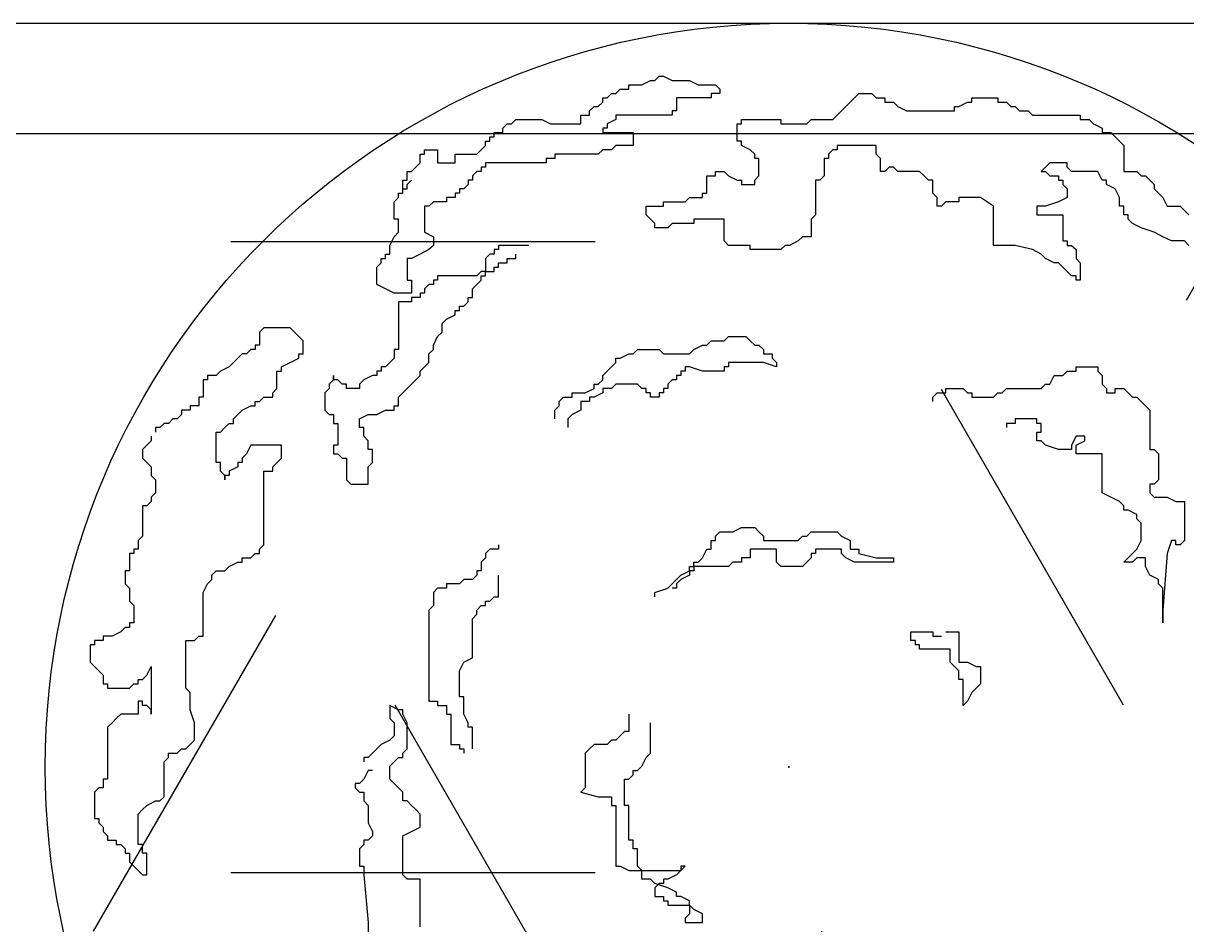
# Model space of a CAD drawing. Extents: x 941299 to 942979, y 2579300 to 2579597.
# Drawn here: x 942307.799 to 942310.334, y 2579409.918 to 2579411.881 of the extents above; entities that cross this region are included whole.
import ezdxf

# ---------------------------------------------------------------- set-up
doc = ezdxf.new("R2010")
doc.units = 0
for name, color, linetype in [('fz', 7, 'CONTINUOUS'), ('绿化工程', 3, 'CONTINUOUS'), ('路缘石', 37, 'CONTINUOUS')]:
    doc.layers.add(name, color=color, linetype=linetype)

# ---------------------------------------------------------------- blocks, each defined once
blk = doc.blocks.new('dys')
at = {"layer": '绿化工程'}
blk.add_arc((4.4737, 2.4603), 0.6284, 103.6449, 313.9731, dxfattribs=at)
blk = doc.blocks.new('hg')
at = {"layer": '绿化工程', "color": 3}
for p, q in [((-0.2919, 1.4957), (-0.2824, 1.5051)), ((-0.2824, 1.5051), (-0.2729, 1.5051)), ((-0.2729, 1.5051), (-0.254, 1.4957)), ((-0.377, 1.4673), (-0.3676, 1.4767)), ((-0.3676, 1.4767), (-0.3486, 1.4767)), ((-0.3486, 1.4767), (-0.3486, 1.4862)), ((-0.3486, 1.4862), (-0.3203, 1.4862)), ((-0.3203, 1.4862), (-0.3013, 1.4957)), ((-0.3013, 1.4957), (-0.2919, 1.4957)), ((-0.254, 1.4957), (-0.2162, 1.4957)), ((-0.2162, 1.4957), (-0.1972, 1.4862)), ((-0.1972, 1.4862), (-0.1594, 1.4862)), ((-0.1594, 1.4862), (-0.1499, 1.4767)), ((-0.1499, 1.4767), (-0.1499, 1.4673)), ((-0.4149, 1.4389), (-0.4054, 1.4484)), ((-0.4054, 1.4484), (-0.4054, 1.4578)), ((-0.4054, 1.4578), (-0.3959, 1.4578)), ((-0.3959, 1.4578), (-0.3865, 1.4673)), ((-0.3865, 1.4673), (-0.377, 1.4673)), ((-0.1689, 1.4578), (-0.2446, 1.4578)), ((-0.2446, 1.4578), (-0.2446, 1.4295)), ((-0.1499, 1.4673), (-0.1689, 1.4673)), ((-0.1689, 1.4673), (-0.1689, 1.4578)), ((0.1245, 1.4389), (0.1339, 1.4484)), ((0.1339, 1.4484), (0.1434, 1.4578)), ((0.1434, 1.4578), (0.1529, 1.4673)), ((0.1529, 1.4673), (0.1812, 1.4673)), ((0.1812, 1.4673), (0.1907, 1.4578)), ((0.1907, 1.4578), (0.2096, 1.4578)), ((0.2096, 1.4578), (0.2096, 1.4484)), ((0.2096, 1.4484), (0.2286, 1.4484)), ((0.2286, 1.4484), (0.238, 1.4389)), ((0.3705, 1.4389), (0.3894, 1.4484)), ((0.3894, 1.4484), (0.3989, 1.4484)), ((0.3989, 1.4484), (0.3989, 1.4578)), ((0.3989, 1.4578), (0.4557, 1.4578)), ((0.4557, 1.4578), (0.4557, 1.4484)), ((0.4557, 1.4484), (0.4746, 1.4484)), ((0.4746, 1.4484), (0.484, 1.4389)), ((-0.4527, 1.4011), (-0.4527, 1.42)), ((-0.4527, 1.42), (-0.4338, 1.42)), ((-0.4338, 1.4295), (-0.4243, 1.4389)), ((-0.4338, 1.42), (-0.4338, 1.4295)), ((-0.4243, 1.4389), (-0.4149, 1.4389)), ((-0.377, 1.42), (-0.377, 1.4105)), ((-0.254, 1.42), (-0.377, 1.42)), ((-0.2446, 1.4295), (-0.254, 1.4295)), ((-0.254, 1.4295), (-0.254, 1.42)), ((0.0961, 1.4105), (0.1056, 1.42)), ((0.1056, 1.42), (0.115, 1.4295)), ((0.115, 1.4295), (0.1245, 1.4389)), ((0.238, 1.4389), (0.2569, 1.4295)), ((0.2569, 1.4295), (0.361, 1.4295)), ((0.361, 1.4295), (0.361, 1.4389)), ((0.361, 1.4389), (0.3705, 1.4389)), ((0.484, 1.4389), (0.4935, 1.4389)), ((0.4935, 1.4389), (0.503, 1.4295)), ((0.503, 1.4295), (0.5219, 1.4295)), ((0.5219, 1.4295), (0.5314, 1.42)), ((0.5314, 1.42), (0.6354, 1.42)), ((0.6354, 1.42), (0.6354, 1.4105)), ((-0.623, 1.3916), (-0.6136, 1.4011)), ((-0.6136, 1.4011), (-0.6041, 1.4011)), ((-0.6041, 1.4011), (-0.5947, 1.4105)), ((-0.5947, 1.4105), (-0.5379, 1.4105)), ((-0.5379, 1.4105), (-0.519, 1.4011)), ((-0.519, 1.4011), (-0.4527, 1.4011)), ((-0.377, 1.4105), (-0.3959, 1.4011)), ((-0.3959, 1.4011), (-0.3959, 1.3916)), ((-0.1121, 1.3633), (-0.1121, 1.4011)), ((-0.1121, 1.4011), (-0.1026, 1.4011)), ((-0.1026, 1.4011), (-0.1026, 1.4105)), ((-0.1026, 1.4105), (-0.0175, 1.4105)), ((-0.0175, 1.4105), (-0.0175, 1.4011)), ((-0.0175, 1.4011), (0.0204, 1.4011)), ((0.0015, 1.4011), (0.0393, 1.4011)), ((0.0393, 1.4011), (0.0488, 1.4105)), ((0.0488, 1.4105), (0.0961, 1.4105)), ((0.6354, 1.4105), (0.6544, 1.4105)), ((0.6544, 1.4105), (0.6638, 1.4011)), ((0.6638, 1.4011), (0.6827, 1.3916)), ((-0.6514, 1.3633), (-0.6514, 1.3727)), ((-0.6514, 1.3727), (-0.642, 1.3727)), ((-0.642, 1.3727), (-0.642, 1.3822)), ((-0.642, 1.3822), (-0.623, 1.3822)), ((-0.623, 1.3822), (-0.623, 1.3916)), ((-0.3959, 1.3916), (-0.4054, 1.3916)), ((-0.4054, 1.3916), (-0.4054, 1.3822)), ((-0.4054, 1.3822), (-0.3392, 1.3822)), ((-0.3392, 1.3822), (-0.3392, 1.3538)), ((0.6827, 1.3916), (0.6827, 1.3822)), ((0.6827, 1.3822), (0.7017, 1.3822)), ((0.7017, 1.3822), (0.7111, 1.3727)), ((0.7111, 1.3727), (0.7301, 1.3538)), ((-0.7934, 1.3349), (-0.7934, 1.3444)), ((-0.7934, 1.3444), (-0.765, 1.3444)), ((-0.765, 1.3444), (-0.765, 1.316)), ((-0.6798, 1.3349), (-0.6704, 1.3444)), ((-0.6704, 1.3444), (-0.6609, 1.3538)), ((-0.6609, 1.3538), (-0.6609, 1.3633)), ((-0.6609, 1.3633), (-0.6514, 1.3633)), ((-0.4054, 1.3444), (-0.4149, 1.3349)), ((-0.3865, 1.3444), (-0.4054, 1.3444)), ((-0.377, 1.3538), (-0.3865, 1.3444)), ((-0.3392, 1.3538), (-0.377, 1.3538)), ((-0.1026, 1.3633), (-0.1121, 1.3633)), ((-0.1026, 1.3538), (-0.1026, 1.3633)), ((-0.0837, 1.3444), (-0.1026, 1.3538)), ((-0.0742, 1.3349), (-0.0837, 1.3444)), ((0.0961, 1.3444), (0.0866, 1.3349)), ((0.1056, 1.3444), (0.0961, 1.3444)), ((0.1907, 1.3538), (0.1056, 1.3538)), ((0.1056, 1.3538), (0.1056, 1.3444)), ((0.1907, 1.3349), (0.1907, 1.3538)), ((0.7301, 1.3538), (0.7301, 1.2971)), ((-0.8028, 1.316), (-0.8028, 1.3349)), ((-0.8028, 1.3349), (-0.7934, 1.3349)), ((-0.7271, 1.316), (-0.7271, 1.3349)), ((-0.7271, 1.3349), (-0.6798, 1.3349)), ((-0.5095, 1.3254), (-0.5284, 1.3254)), ((-0.5284, 1.3254), (-0.5284, 1.316)), ((-0.4149, 1.3349), (-0.5095, 1.3349)), ((-0.5095, 1.3349), (-0.5095, 1.3254)), ((-0.0742, 1.3254), (-0.0742, 1.3349)), ((-0.0648, 1.3254), (-0.0742, 1.3254)), ((-0.0648, 1.2876), (-0.0648, 1.3254)), ((0.0866, 1.3254), (0.0772, 1.3254)), ((0.0772, 1.3254), (0.0772, 1.2876)), ((0.0866, 1.3349), (0.0866, 1.3254)), ((0.2002, 1.3254), (0.1907, 1.3349)), ((0.2002, 1.2971), (0.2002, 1.3254)), ((-0.8312, 1.2782), (-0.8312, 1.2971)), ((-0.8312, 1.2971), (-0.8218, 1.2971)), ((-0.8218, 1.2971), (-0.8028, 1.316)), ((-0.765, 1.316), (-0.7271, 1.316)), ((-0.6798, 1.2971), (-0.6893, 1.2876)), ((-0.6704, 1.2971), (-0.6798, 1.2971)), ((-0.6609, 1.3065), (-0.6704, 1.3065)), ((-0.6704, 1.3065), (-0.6704, 1.2971)), ((-0.5284, 1.316), (-0.6609, 1.316)), ((-0.6609, 1.316), (-0.6609, 1.3065)), ((-0.1594, 1.2876), (-0.1594, 1.2971)), ((-0.1594, 1.2971), (-0.1405, 1.2971)), ((-0.1405, 1.2971), (-0.131, 1.2876)), ((0.2096, 1.2971), (0.2002, 1.2971)), ((0.2191, 1.3065), (0.2096, 1.2971)), ((0.2286, 1.3065), (0.2191, 1.3065)), ((0.238, 1.2971), (0.2286, 1.3065)), ((0.2853, 1.2971), (0.238, 1.2971)), ((0.2948, 1.2876), (0.2853, 1.2971)), ((0.5597, 1.3065), (0.5503, 1.2971)), ((0.5503, 1.2971), (0.5597, 1.2971)), ((0.5692, 1.316), (0.5597, 1.3065)), ((0.5597, 1.2971), (0.5692, 1.2876)), ((0.607, 1.316), (0.5692, 1.316)), ((0.607, 1.3065), (0.607, 1.316)), ((0.6165, 1.2971), (0.607, 1.3065)), ((0.6733, 1.2971), (0.6165, 1.2971)), ((0.6827, 1.2782), (0.6733, 1.2971)), ((0.7301, 1.2971), (0.7584, 1.2971)), ((0.7584, 1.2971), (0.7679, 1.2876)), ((-0.8407, 1.2593), (-0.8407, 1.2782)), ((-0.8407, 1.2782), (-0.8312, 1.2782)), ((-0.8312, 1.2687), (-0.8218, 1.2782)), ((-0.8312, 1.2593), (-0.8312, 1.2687)), ((-0.6987, 1.2687), (-0.7082, 1.2593)), ((-0.6893, 1.2782), (-0.6987, 1.2782)), ((-0.6987, 1.2782), (-0.6987, 1.2687)), ((-0.6893, 1.2876), (-0.6893, 1.2782)), ((-0.1783, 1.2498), (-0.1783, 1.2876)), ((-0.1783, 1.2876), (-0.1594, 1.2876)), ((-0.131, 1.2876), (-0.1121, 1.2782)), ((-0.1121, 1.2782), (-0.1026, 1.2782)), ((-0.1026, 1.2782), (-0.1026, 1.2687)), ((-0.1026, 1.2687), (-0.0742, 1.2687)), ((-0.0742, 1.2782), (-0.0648, 1.2876)), ((-0.0742, 1.2687), (-0.0742, 1.2782)), ((0.0677, 1.2782), (0.0582, 1.2782)), ((0.0582, 1.2782), (0.0582, 1.2025)), ((0.0772, 1.2876), (0.0677, 1.2782)), ((0.3043, 1.2782), (0.2948, 1.2876)), ((0.3137, 1.2782), (0.3043, 1.2782)), ((0.3137, 1.2498), (0.3137, 1.2782)), ((0.5692, 1.2876), (0.5881, 1.2876)), ((0.5881, 1.2876), (0.5881, 1.2782)), ((0.5881, 1.2782), (0.5976, 1.2782)), ((0.5976, 1.2782), (0.5976, 1.2687)), ((0.5976, 1.2687), (0.607, 1.2593)), ((0.6922, 1.2782), (0.6827, 1.2782)), ((0.6922, 1.2687), (0.6922, 1.2782)), ((0.7111, 1.2593), (0.6922, 1.2687)), ((0.7679, 1.2876), (0.7774, 1.2876)), ((0.7774, 1.2876), (0.7963, 1.2687)), ((0.7963, 1.2687), (0.7963, 1.2593)), ((-0.8501, 1.2403), (-0.8501, 1.2498)), ((-0.8501, 1.2498), (-0.8407, 1.2498)), ((-0.8407, 1.2498), (-0.8407, 1.2593)), ((-0.8407, 1.2593), (-0.8312, 1.2593)), ((-0.7177, 1.2498), (-0.7271, 1.2498)), ((-0.7271, 1.2498), (-0.7271, 1.2403)), ((-0.7082, 1.2593), (-0.7177, 1.2593)), ((-0.7177, 1.2593), (-0.7177, 1.2498)), ((-0.1878, 1.2403), (-0.1878, 1.2498)), ((-0.1878, 1.2498), (-0.1783, 1.2498)), ((0.3232, 1.2403), (0.3137, 1.2498)), ((0.607, 1.2593), (0.607, 1.2403)), ((0.7206, 1.2403), (0.7111, 1.2593)), ((0.7963, 1.2593), (0.8058, 1.2498)), ((0.8058, 1.2498), (0.8152, 1.2403)), ((-0.8596, 1.2309), (-0.8501, 1.2403)), ((-0.8596, 1.1931), (-0.8596, 1.2309)), ((-0.7839, 1.2214), (-0.7934, 1.2214)), ((-0.7934, 1.2214), (-0.7934, 1.1647)), ((-0.7744, 1.2309), (-0.7839, 1.2214)), ((-0.7461, 1.2309), (-0.7744, 1.2309)), ((-0.7271, 1.2403), (-0.7461, 1.2403)), ((-0.7461, 1.2403), (-0.7461, 1.2309)), ((-0.3108, 1.2025), (-0.3108, 1.2214)), ((-0.3108, 1.2214), (-0.2729, 1.2214)), ((-0.2729, 1.2214), (-0.2729, 1.2309)), ((-0.2729, 1.2309), (-0.2256, 1.2309)), ((-0.2256, 1.2309), (-0.2162, 1.2403)), ((-0.2162, 1.2403), (-0.1878, 1.2403)), ((0.3232, 1.2214), (0.3232, 1.2403)), ((0.3326, 1.2214), (0.3232, 1.2214)), ((0.3421, 1.2309), (0.3326, 1.2214)), ((0.3705, 1.2309), (0.3421, 1.2309)), ((0.4178, 1.2403), (0.3705, 1.2403)), ((0.3705, 1.2403), (0.3705, 1.2309)), ((0.4462, 1.2214), (0.4178, 1.2403)), ((0.4462, 1.1363), (0.4462, 1.2214)), ((0.5597, 1.2214), (0.5408, 1.2214)), ((0.5408, 1.2214), (0.5408, 1.2025)), ((0.5881, 1.2309), (0.5597, 1.2214)), ((0.607, 1.2403), (0.5881, 1.2309)), ((0.7206, 1.2214), (0.7206, 1.2403)), ((0.7301, 1.2214), (0.7206, 1.2214)), ((0.7301, 1.2025), (0.7301, 1.2214)), ((0.8152, 1.2403), (0.8247, 1.2214)), ((0.8247, 1.2214), (0.8531, 1.2214)), ((0.8531, 1.2214), (0.872, 1.2025)), ((-0.8501, 1.1931), (-0.8596, 1.1931)), ((-0.8501, 1.1647), (-0.8501, 1.1931)), ((-0.2919, 1.1836), (-0.3108, 1.2025)), ((-0.1405, 1.1931), (-0.2067, 1.1931)), ((-0.2067, 1.1931), (-0.2067, 1.1836)), ((-0.1405, 1.1458), (-0.1405, 1.1931)), ((0.0582, 1.2025), (0.0488, 1.1931)), ((0.0488, 1.1931), (0.0488, 1.1552)), ((0.5408, 1.2025), (0.5976, 1.2025)), ((0.5976, 1.2025), (0.5976, 1.1458)), ((0.7395, 1.2025), (0.7301, 1.2025)), ((0.7395, 1.1931), (0.7395, 1.2025)), ((0.749, 1.1836), (0.7395, 1.1931)), ((-0.2919, 1.1742), (-0.2919, 1.1836)), ((-0.2635, 1.1742), (-0.2919, 1.1742)), ((-0.254, 1.1836), (-0.2635, 1.1742)), ((-0.2067, 1.1836), (-0.254, 1.1836)), ((0.7679, 1.1742), (0.749, 1.1836)), ((0.7963, 1.1647), (0.7679, 1.1742)), ((-0.8691, 1.1363), (-0.8596, 1.1552)), ((-0.8596, 1.1552), (-0.8501, 1.1647)), ((-0.7934, 1.1647), (-0.7744, 1.1552)), ((-0.7744, 1.1552), (-0.7744, 1.1363)), ((-0.131, 1.1363), (-0.1405, 1.1458)), ((0.0204, 1.1458), (0.0015, 1.1363)), ((0.0299, 1.1552), (0.0204, 1.1458)), ((0.0488, 1.1552), (0.0299, 1.1552)), ((0.5976, 1.1458), (0.607, 1.1458)), ((0.607, 1.1458), (0.607, 1.1363)), ((0.8152, 1.1552), (0.7963, 1.1647)), ((0.8341, 1.1458), (0.8152, 1.1552)), ((0.8625, 1.1458), (0.8341, 1.1458)), ((0.872, 1.1363), (0.8625, 1.1458)), ((-0.8785, 1.108), (-0.8785, 1.1174)), ((-0.8785, 1.1174), (-0.8691, 1.1174)), ((-0.8691, 1.1174), (-0.8691, 1.1363)), ((-0.8028, 1.1174), (-0.8218, 1.108)), ((-0.7839, 1.1269), (-0.8028, 1.1174)), ((-0.7744, 1.1363), (-0.7839, 1.1269)), ((-0.6514, 1.1174), (-0.6609, 1.108)), ((-0.642, 1.1174), (-0.6514, 1.1174)), ((-0.6325, 1.1269), (-0.642, 1.1269)), ((-0.642, 1.1269), (-0.642, 1.1174)), ((-0.5663, 1.1363), (-0.6325, 1.1363)), ((-0.6325, 1.1363), (-0.6325, 1.1269)), ((-0.5947, 1.108), (-0.5947, 1.1174)), ((-0.0837, 1.1363), (-0.131, 1.1363)), ((-0.0837, 1.1269), (-0.0837, 1.1363)), ((-0.0175, 1.1269), (-0.0837, 1.1269)), ((-0.008, 1.1363), (-0.0175, 1.1269)), ((0.0015, 1.1363), (-0.008, 1.1363)), ((0.4935, 1.1363), (0.4462, 1.1363)), ((0.5314, 1.1269), (0.4935, 1.1363)), ((0.5503, 1.1174), (0.5314, 1.1269)), ((0.5597, 1.108), (0.5503, 1.1174)), ((0.607, 1.1363), (0.6165, 1.1363)), ((0.6165, 1.1363), (0.626, 1.1269)), ((0.626, 1.1269), (0.626, 1.108)), ((-0.8974, 1.089), (-0.888, 1.0985)), ((-0.888, 1.0985), (-0.888, 1.108)), ((-0.888, 1.108), (-0.8785, 1.108)), ((-0.8218, 1.108), (-0.8312, 1.108)), ((-0.8312, 1.108), (-0.8312, 1.0607)), ((-0.6609, 1.108), (-0.6609, 1.0796)), ((-0.6325, 1.089), (-0.6325, 1.0985)), ((-0.6325, 1.0985), (-0.6136, 1.0985)), ((-0.6136, 1.0985), (-0.6136, 1.108)), ((-0.6136, 1.108), (-0.5947, 1.108)), ((0.5787, 1.0985), (0.5597, 1.108)), ((0.5881, 1.0985), (0.5787, 1.0985)), ((0.607, 1.0796), (0.5881, 1.0985)), ((0.626, 1.108), (0.6354, 1.0985)), ((0.6354, 1.0985), (0.6354, 1.0607)), ((-0.8974, 1.0512), (-0.8974, 1.089)), ((-0.6798, 1.0701), (-0.765, 1.0701)), ((-0.765, 1.0701), (-0.765, 1.0607)), ((-0.6704, 1.0796), (-0.6798, 1.0701)), ((-0.6609, 1.0796), (-0.6704, 1.0796)), ((-0.6704, 1.0607), (-0.6704, 1.0701)), ((-0.6704, 1.0701), (-0.6609, 1.0701)), ((-0.6609, 1.0701), (-0.6609, 1.0796)), ((-0.6609, 1.0796), (-0.642, 1.0796)), ((-0.642, 1.0796), (-0.642, 1.089)), ((-0.642, 1.089), (-0.6325, 1.089)), ((0.6165, 1.0701), (0.607, 1.0796)), ((0.626, 1.0701), (0.6165, 1.0701)), ((0.626, 1.0607), (0.626, 1.0701)), ((-0.8785, 1.0418), (-0.8974, 1.0512)), ((-0.8596, 1.0323), (-0.8785, 1.0418)), ((-0.8312, 1.0607), (-0.8218, 1.0607)), ((-0.8218, 1.0607), (-0.8218, 1.0323)), ((-0.7839, 1.0512), (-0.7934, 1.0418)), ((-0.7934, 1.0418), (-0.7934, 1.0323)), ((-0.7744, 1.0512), (-0.7839, 1.0512)), ((-0.765, 1.0607), (-0.7744, 1.0607)), ((-0.7744, 1.0607), (-0.7744, 1.0512)), ((-0.6893, 1.0418), (-0.6798, 1.0512)), ((-0.6893, 1.0229), (-0.6893, 1.0418)), ((-0.6798, 1.0512), (-0.6704, 1.0607)), ((0.6354, 1.0607), (0.626, 1.0607)), ((-0.8218, 1.0323), (-0.8596, 1.0323)), ((-0.8028, 1.0229), (-0.8218, 1.0229)), ((-0.8218, 1.0229), (-0.8218, 1.0134)), ((-0.7934, 1.0323), (-0.8028, 1.0323)), ((-0.8028, 1.0323), (-0.8028, 1.0229)), ((-0.6987, 1.0134), (-0.6987, 1.0229)), ((-0.6987, 1.0229), (-0.6893, 1.0229)), ((-0.8218, 1.0134), (-0.8501, 1.0134)), ((-0.8501, 1.0134), (-0.8501, 0.9094)), ((-0.7271, 0.985), (-0.7271, 0.9945)), ((-0.7271, 0.9945), (-0.7177, 0.9945)), ((-0.7177, 0.9945), (-0.7177, 1.0039)), ((-0.7177, 1.0039), (-0.7082, 1.0039)), ((-0.7082, 1.0039), (-0.6987, 1.0134)), ((-0.7555, 0.9661), (-0.7461, 0.9756)), ((-0.7555, 0.9472), (-0.7555, 0.9661)), ((-0.7461, 0.9756), (-0.7271, 0.985)), ((-1.1435, 0.9567), (-1.1529, 0.9472)), ((-1.1529, 0.9472), (-1.1529, 0.9188)), ((-1.0867, 0.9567), (-1.1435, 0.9567)), ((-1.0772, 0.9472), (-1.0867, 0.9567)), ((-1.0678, 0.9378), (-1.0772, 0.9472)), ((-0.765, 0.9378), (-0.7555, 0.9472)), ((-1.1529, 0.9188), (-1.1624, 0.9188)), ((-1.1624, 0.9188), (-1.1624, 0.9094)), ((-1.0583, 0.9283), (-1.0678, 0.9378)), ((-1.0583, 0.8999), (-1.0583, 0.9283)), ((-0.7744, 0.9188), (-0.765, 0.9378)), ((-0.7744, 0.9094), (-0.7744, 0.9188)), ((-0.2067, 0.9094), (-0.1878, 0.9188)), ((-0.1878, 0.9188), (-0.1783, 0.9188)), ((-0.1783, 0.9188), (-0.1689, 0.9283)), ((-0.1689, 0.9283), (-0.1405, 0.9283)), ((-0.1405, 0.9283), (-0.131, 0.9378)), ((-0.131, 0.9378), (-0.0932, 0.9378)), ((-0.0932, 0.9378), (-0.0837, 0.9283)), ((-0.0837, 0.9283), (-0.0742, 0.9188)), ((-0.0742, 0.9188), (-0.0648, 0.9188)), ((-0.0648, 0.9188), (-0.0553, 0.9094)), ((-1.2002, 0.8905), (-1.2097, 0.881)), ((-1.1908, 0.8999), (-1.2002, 0.8905)), ((-1.1813, 0.8999), (-1.1908, 0.8999)), ((-1.1719, 0.9094), (-1.1813, 0.8999)), ((-1.1624, 0.9094), (-1.1719, 0.9094)), ((-1.0867, 0.881), (-1.0678, 0.8905)), ((-1.0678, 0.8905), (-1.0678, 0.8999)), ((-1.0678, 0.8999), (-1.0583, 0.8999)), ((-0.8596, 0.8905), (-0.8691, 0.881)), ((-0.8501, 0.9094), (-0.8596, 0.9094)), ((-0.8596, 0.9094), (-0.8596, 0.8905)), ((-0.7839, 0.8999), (-0.7744, 0.9094)), ((-0.7839, 0.881), (-0.7839, 0.8999)), ((-0.377, 0.881), (-0.377, 0.8905)), ((-0.377, 0.8905), (-0.3676, 0.8905)), ((-0.3676, 0.8905), (-0.3486, 0.8999)), ((-0.3486, 0.8999), (-0.3392, 0.8999)), ((-0.3392, 0.8999), (-0.3297, 0.9094)), ((-0.3297, 0.9094), (-0.2824, 0.9094)), ((-0.2824, 0.9094), (-0.2729, 0.8999)), ((-0.2729, 0.8999), (-0.2162, 0.8999)), ((-0.2162, 0.8999), (-0.2067, 0.9094)), ((-0.0553, 0.9094), (-0.0553, 0.8999)), ((-0.0553, 0.8999), (-0.0364, 0.8999)), ((-0.0364, 0.8999), (-0.0364, 0.8905)), ((-0.0364, 0.8905), (-0.0269, 0.881)), ((-1.2381, 0.8621), (-1.2476, 0.8527)), ((-1.2192, 0.8716), (-1.2381, 0.8621)), ((-1.2097, 0.881), (-1.2192, 0.8716)), ((-1.1151, 0.8243), (-1.1151, 0.8621)), ((-1.1151, 0.8621), (-1.1056, 0.8621)), ((-1.1056, 0.8716), (-1.0867, 0.881)), ((-1.1056, 0.8621), (-1.1056, 0.8716)), ((-0.888, 0.8621), (-0.8974, 0.8621)), ((-0.8974, 0.8621), (-0.8974, 0.8527)), ((-0.8785, 0.8716), (-0.888, 0.8716)), ((-0.888, 0.8716), (-0.888, 0.8621)), ((-0.8691, 0.881), (-0.8785, 0.8716)), ((-0.8028, 0.8621), (-0.7934, 0.8716)), ((-0.8028, 0.8527), (-0.8028, 0.8621)), ((-0.7934, 0.8716), (-0.7839, 0.881)), ((-0.4054, 0.8527), (-0.3959, 0.8621)), ((-0.3959, 0.8621), (-0.3865, 0.8716)), ((-0.3865, 0.8716), (-0.377, 0.881)), ((-0.2256, 0.8621), (-0.2351, 0.8621)), ((-0.2351, 0.8621), (-0.2351, 0.8527)), ((-0.2162, 0.8716), (-0.2256, 0.8716)), ((-0.2256, 0.8716), (-0.2256, 0.8621)), ((-0.1878, 0.8621), (-0.2162, 0.8716)), ((-0.1405, 0.8621), (-0.1878, 0.8621)), ((-0.131, 0.8716), (-0.1405, 0.8716)), ((-0.1405, 0.8716), (-0.1405, 0.8621)), ((-0.0553, 0.881), (-0.131, 0.881)), ((-0.131, 0.881), (-0.131, 0.8716)), ((-0.0269, 0.8716), (-0.0553, 0.881)), ((-0.0269, 0.881), (-0.0269, 0.8716)), ((0.5976, 0.8527), (0.607, 0.8621)), ((0.607, 0.8621), (0.626, 0.8621)), ((0.626, 0.8621), (0.626, 0.8716)), ((0.626, 0.8716), (0.6733, 0.8716)), ((0.6733, 0.8716), (0.6733, 0.8621)), ((0.6733, 0.8621), (0.6827, 0.8527)), ((-1.2665, 0.8432), (-1.2759, 0.8432)), ((-1.2759, 0.8432), (-1.2759, 0.8054)), ((-1.2476, 0.8527), (-1.2665, 0.8527)), ((-1.2665, 0.8527), (-1.2665, 0.8432)), ((-0.9921, 0.8432), (-1.0015, 0.8337)), ((-0.9921, 0.8432), (-0.9921, 0.8527)), ((-0.9921, 0.8527), (-0.9921, 0.8432)), ((-0.9826, 0.8432), (-0.9921, 0.8432)), ((-0.9731, 0.8337), (-0.9826, 0.8432)), ((-0.9258, 0.8432), (-0.9353, 0.8337)), ((-0.9069, 0.8527), (-0.9258, 0.8432)), ((-0.8974, 0.8527), (-0.9069, 0.8527)), ((-0.8312, 0.8243), (-0.8123, 0.8432)), ((-0.8123, 0.8432), (-0.8028, 0.8527)), ((-0.4149, 0.8337), (-0.4054, 0.8432)), ((-0.4054, 0.8432), (-0.4054, 0.8527)), ((-0.254, 0.8432), (-0.2635, 0.8337)), ((-0.2446, 0.8432), (-0.254, 0.8432)), ((-0.2351, 0.8527), (-0.2446, 0.8527)), ((-0.2446, 0.8527), (-0.2446, 0.8432)), ((0.5692, 0.8337), (0.5787, 0.8527)), ((0.5787, 0.8527), (0.5976, 0.8527)), ((0.6827, 0.8527), (0.6827, 0.8337)), ((-1.1245, 0.8148), (-1.1151, 0.8243)), ((-1.1245, 0.8054), (-1.1245, 0.8148)), ((-1.0015, 0.8243), (-1.011, 0.8148)), ((-1.011, 0.8148), (-1.011, 0.777)), ((-1.0015, 0.8337), (-1.0015, 0.8243)), ((-0.9637, 0.8337), (-0.9731, 0.8337)), ((-0.9637, 0.8243), (-0.9637, 0.8337)), ((-0.9353, 0.8243), (-0.9637, 0.8243)), ((-0.9353, 0.8337), (-0.9353, 0.8243)), ((-0.8501, 0.8054), (-0.8407, 0.8148)), ((-0.8407, 0.8148), (-0.8312, 0.8243)), ((-0.4716, 0.8054), (-0.4716, 0.8148)), ((-0.4716, 0.8148), (-0.4433, 0.8148)), ((-0.4433, 0.8148), (-0.4243, 0.8243)), ((-0.4243, 0.8243), (-0.4243, 0.8337)), ((-0.4243, 0.8337), (-0.4149, 0.8337)), ((-0.4054, 0.8148), (-0.4243, 0.8054)), ((-0.3865, 0.8243), (-0.4054, 0.8243)), ((-0.4054, 0.8243), (-0.4054, 0.8148)), ((-0.377, 0.8337), (-0.3865, 0.8243)), ((-0.3297, 0.8337), (-0.377, 0.8337)), ((-0.3203, 0.8243), (-0.3297, 0.8337)), ((-0.3108, 0.8243), (-0.3203, 0.8243)), ((-0.3108, 0.8148), (-0.3108, 0.8243)), ((-0.3013, 0.8148), (-0.3108, 0.8148)), ((-0.3013, 0.8054), (-0.3013, 0.8148)), ((-0.2729, 0.8148), (-0.2824, 0.8148)), ((-0.2824, 0.8148), (-0.2824, 0.8054)), ((-0.2635, 0.8243), (-0.2729, 0.8243)), ((-0.2729, 0.8243), (-0.2729, 0.8148)), ((-0.2635, 0.8337), (-0.2635, 0.8243)), ((0.3137, 0.8054), (0.3232, 0.8148)), ((0.3232, 0.8148), (0.3421, 0.8148)), ((0.3421, 0.8148), (0.3421, 0.8243)), ((0.3421, 0.8243), (0.38, 0.8243)), ((0.38, 0.8243), (0.3894, 0.8148)), ((0.3894, 0.8148), (0.3989, 0.8148)), ((0.3989, 0.8148), (0.3989, 0.8054)), ((0.4462, 0.8054), (0.4557, 0.8148)), ((0.4557, 0.8148), (0.4651, 0.8148)), ((0.4651, 0.8148), (0.4746, 0.8243)), ((0.4746, 0.8243), (0.5503, 0.8243)), ((0.5503, 0.8243), (0.5597, 0.8337)), ((0.5597, 0.8337), (0.5692, 0.8337)), ((0.6827, 0.8337), (0.6922, 0.8243)), ((0.6922, 0.8243), (0.6922, 0.8148)), ((0.6922, 0.8148), (0.7111, 0.8148)), ((0.7111, 0.8148), (0.7111, 0.8243)), ((0.7111, 0.8243), (0.7301, 0.8243)), ((0.7301, 0.8243), (0.7395, 0.8148)), ((0.7395, 0.8148), (0.749, 0.8054)), ((-1.2854, 0.7865), (-1.3043, 0.7865)), ((-1.3043, 0.7865), (-1.3043, 0.777)), ((-1.2759, 0.8054), (-1.2854, 0.8054)), ((-1.2854, 0.8054), (-1.2854, 0.7865)), ((-1.1908, 0.777), (-1.1719, 0.7865)), ((-1.1719, 0.7865), (-1.1624, 0.7865)), ((-1.1624, 0.7865), (-1.1624, 0.7959)), ((-1.1624, 0.7959), (-1.1529, 0.7959)), ((-1.1529, 0.7959), (-1.1435, 0.8054)), ((-1.1435, 0.8054), (-1.1245, 0.8054)), ((-0.8596, 0.777), (-0.8596, 0.7865)), ((-0.8596, 0.7865), (-0.8501, 0.7865)), ((-0.8501, 0.7865), (-0.8501, 0.8054)), ((-0.5095, 0.777), (-0.5, 0.7865)), ((-0.5, 0.7959), (-0.4906, 0.8054)), ((-0.5, 0.7865), (-0.5, 0.7959)), ((-0.4906, 0.8054), (-0.4716, 0.8054)), ((-0.4338, 0.7959), (-0.4527, 0.7959)), ((-0.4527, 0.7959), (-0.4527, 0.777)), ((-0.4243, 0.8054), (-0.4338, 0.8054)), ((-0.4338, 0.8054), (-0.4338, 0.7959)), ((-0.2824, 0.8054), (-0.3013, 0.8054)), ((0.3137, 0.7959), (0.3137, 0.8054)), ((0.3989, 0.8054), (0.4462, 0.8054)), ((0.749, 0.8054), (0.7584, 0.8054)), ((0.7584, 0.8054), (0.7679, 0.7959)), ((0.7679, 0.7959), (0.7774, 0.7865)), ((0.7774, 0.7865), (0.7868, 0.777)), ((-1.3233, 0.7675), (-1.3327, 0.7581)), ((-1.3043, 0.777), (-1.3233, 0.777)), ((-1.3233, 0.777), (-1.3233, 0.7675)), ((-1.2097, 0.7581), (-1.2002, 0.7675)), ((-1.2002, 0.7675), (-1.1908, 0.777)), ((-1.011, 0.777), (-1.0015, 0.7675)), ((-1.0015, 0.7675), (-0.9921, 0.7675)), ((-0.9921, 0.7675), (-0.9921, 0.7486)), ((-0.9353, 0.7581), (-0.9164, 0.7675)), ((-0.9164, 0.7675), (-0.8974, 0.7675)), ((-0.8974, 0.7675), (-0.8785, 0.777)), ((-0.8785, 0.777), (-0.8596, 0.777)), ((-0.5095, 0.7581), (-0.5095, 0.777)), ((-0.4716, 0.7675), (-0.4811, 0.7581)), ((-0.4527, 0.777), (-0.4716, 0.7675)), ((0.7868, 0.777), (0.7868, 0.6919)), ((-1.3706, 0.7392), (-1.38, 0.7392)), ((-1.38, 0.7392), (-1.38, 0.7297)), ((-1.3611, 0.7486), (-1.3706, 0.7392)), ((-1.3516, 0.7486), (-1.3611, 0.7486)), ((-1.3422, 0.7581), (-1.3516, 0.7486)), ((-1.3327, 0.7581), (-1.3422, 0.7581)), ((-1.2381, 0.7297), (-1.2286, 0.7392)), ((-1.2286, 0.7392), (-1.2192, 0.7486)), ((-1.2192, 0.7486), (-1.2097, 0.7486)), ((-1.2097, 0.7486), (-1.2097, 0.7581)), ((-0.9921, 0.7486), (-0.9826, 0.7486)), ((-0.9826, 0.7486), (-0.9826, 0.7014)), ((-0.9353, 0.7392), (-0.9353, 0.7581)), ((-0.9258, 0.7392), (-0.9353, 0.7392)), ((-0.9258, 0.7203), (-0.9258, 0.7392)), ((-0.4811, 0.7581), (-0.4811, 0.7392)), ((0.4935, 0.7486), (0.4746, 0.7486)), ((0.4746, 0.7486), (0.4746, 0.7392)), ((0.5408, 0.7581), (0.4935, 0.7581)), ((0.4935, 0.7581), (0.4935, 0.7486)), ((0.5408, 0.7486), (0.5408, 0.7581)), ((0.5503, 0.7486), (0.5408, 0.7486)), ((0.5503, 0.7297), (0.5503, 0.7486)), ((-1.3895, 0.7108), (-1.3989, 0.7014)), ((-1.3895, 0.7203), (-1.3895, 0.7108)), ((-1.2476, 0.6635), (-1.2476, 0.7297)), ((-1.2476, 0.7297), (-1.2381, 0.7297)), ((-0.9164, 0.7108), (-0.9258, 0.7203)), ((-0.9164, 0.6919), (-0.9164, 0.7108)), ((0.5408, 0.7108), (0.5408, 0.7297)), ((0.5408, 0.7297), (0.5503, 0.7297)), ((0.5503, 0.7108), (0.5408, 0.7108)), ((0.5597, 0.7014), (0.5503, 0.7108)), ((0.626, 0.7203), (0.6165, 0.7014)), ((0.6449, 0.7203), (0.626, 0.7203)), ((0.626, 0.7014), (0.6449, 0.7108)), ((0.6449, 0.7108), (0.6449, 0.7203)), ((-1.3989, 0.7014), (-1.4084, 0.6919)), ((-1.4084, 0.6919), (-1.4084, 0.673)), ((-1.1719, 0.7014), (-1.1813, 0.6824)), ((-1.1056, 0.7014), (-1.1719, 0.7014)), ((-1.1056, 0.673), (-1.1056, 0.7014)), ((-0.9826, 0.7014), (-0.9921, 0.7014)), ((-0.9921, 0.7014), (-0.9921, 0.6824)), ((-0.9069, 0.6919), (-0.9164, 0.6919)), ((-0.9069, 0.6635), (-0.9069, 0.6919)), ((0.5881, 0.6919), (0.5597, 0.7014)), ((0.6165, 0.6919), (0.5881, 0.6919)), ((0.6165, 0.7014), (0.6165, 0.6919)), ((0.626, 0.6824), (0.626, 0.7014)), ((0.7868, 0.6919), (0.7963, 0.6919)), ((0.7963, 0.6919), (0.8058, 0.6824)), ((-1.4084, 0.673), (-1.3989, 0.6635)), ((-1.3989, 0.6635), (-1.3895, 0.6541)), ((-1.2381, 0.6635), (-1.2476, 0.6635)), ((-1.2381, 0.6446), (-1.2381, 0.6635)), ((-1.1908, 0.6635), (-1.2002, 0.6635)), ((-1.2002, 0.6635), (-1.2002, 0.6541)), ((-1.1813, 0.6824), (-1.1908, 0.673)), ((-1.1908, 0.673), (-1.1908, 0.6635)), ((-1.1245, 0.6541), (-1.1056, 0.673)), ((-0.9921, 0.6824), (-0.9826, 0.6824)), ((-0.9826, 0.6824), (-0.9731, 0.673)), ((-0.9731, 0.673), (-0.9637, 0.673)), ((-0.9637, 0.673), (-0.9637, 0.6257)), ((-0.9164, 0.6541), (-0.9069, 0.6635)), ((0.6827, 0.6824), (0.626, 0.6824)), ((0.6827, 0.5973), (0.6827, 0.6824)), ((0.8058, 0.6824), (0.8058, 0.6257)), ((-1.3895, 0.6541), (-1.3895, 0.6352)), ((-1.3895, 0.6352), (-1.38, 0.6257)), ((-1.2286, 0.6352), (-1.2381, 0.6446)), ((-1.2192, 0.6352), (-1.2286, 0.6352)), ((-1.2286, 0.6352), (-1.2286, 0.6257)), ((-1.2286, 0.6257), (-1.2286, 0.6352)), ((-1.2002, 0.6541), (-1.2192, 0.6446)), ((-1.2192, 0.6446), (-1.2192, 0.6352)), ((-1.1435, 0.4839), (-1.1435, 0.6446)), ((-1.1435, 0.6446), (-1.1245, 0.6446)), ((-1.1245, 0.6446), (-1.1245, 0.6541)), ((-0.9164, 0.6163), (-0.9164, 0.6541)), ((-1.38, 0.6257), (-1.38, 0.5973)), ((-0.9637, 0.6257), (-0.9542, 0.6163)), ((-0.9542, 0.6163), (-0.9164, 0.6163)), ((0.7963, 0.6163), (0.7868, 0.6163)), ((0.7868, 0.6163), (0.7868, 0.5973)), ((0.8058, 0.6257), (0.7963, 0.6163)), ((-1.38, 0.5973), (-1.3895, 0.5879)), ((-1.3895, 0.5879), (-1.3895, 0.5784)), ((0.7017, 0.5879), (0.6827, 0.5973)), ((0.7206, 0.5784), (0.7017, 0.5879)), ((0.7868, 0.5973), (0.7963, 0.5879)), ((0.7963, 0.5879), (0.8247, 0.5879)), ((0.8247, 0.5879), (0.8436, 0.5784)), ((-1.3989, 0.569), (-1.4084, 0.569)), ((-1.4084, 0.569), (-1.4084, 0.5028)), ((-1.3895, 0.5784), (-1.3989, 0.569)), ((0.7301, 0.569), (0.7206, 0.5784)), ((0.7301, 0.5595), (0.7301, 0.569)), ((0.7395, 0.5595), (0.7301, 0.5595)), ((0.7584, 0.5501), (0.7395, 0.5595)), ((0.8436, 0.5784), (0.8625, 0.5784)), ((0.8625, 0.5784), (0.8625, 0.4933)), ((0.7584, 0.5406), (0.7584, 0.5501)), ((0.7679, 0.5312), (0.7584, 0.5406)), ((-0.1594, 0.5028), (-0.1499, 0.5122)), ((-0.1499, 0.5122), (-0.1215, 0.5122)), ((-0.1215, 0.5122), (-0.1026, 0.5217)), ((-0.1026, 0.5217), (-0.0742, 0.5217)), ((-0.0742, 0.5217), (-0.0648, 0.5122)), ((-0.0648, 0.5122), (-0.0553, 0.5028)), ((0.0393, 0.5028), (0.0488, 0.5122)), ((0.0488, 0.5122), (0.1056, 0.5122)), ((0.1056, 0.5122), (0.115, 0.5028)), ((0.7679, 0.4933), (0.7679, 0.5312)), ((-1.4084, 0.5028), (-1.4179, 0.4933)), ((-1.4179, 0.4933), (-1.4179, 0.4744)), ((-1.1529, 0.4744), (-1.1435, 0.4839)), ((-0.6325, 0.4839), (-0.6325, 0.4744)), ((-0.1689, 0.4744), (-0.1689, 0.4933)), ((-0.1689, 0.4933), (-0.1594, 0.4933)), ((-0.1594, 0.4933), (-0.1594, 0.5028)), ((-0.0553, 0.5028), (-0.0553, 0.4933)), ((-0.0553, 0.4933), (0.0204, 0.4933)), ((0.0204, 0.4933), (0.0299, 0.5028)), ((0.0299, 0.5028), (0.0393, 0.5028)), ((0.115, 0.5028), (0.1339, 0.4933)), ((0.1339, 0.4933), (0.1339, 0.4744)), ((0.7584, 0.4744), (0.7679, 0.4933)), ((0.8341, 0.4933), (0.8247, 0.465)), ((0.8436, 0.4933), (0.8341, 0.4933)), ((0.8436, 0.4839), (0.8436, 0.4933)), ((0.8531, 0.4839), (0.8436, 0.4839)), ((0.8625, 0.4933), (0.8531, 0.4839)), ((-1.4273, 0.465), (-1.4368, 0.465)), ((-1.4368, 0.465), (-1.4368, 0.4271)), ((-1.4179, 0.4744), (-1.4273, 0.4744)), ((-1.4273, 0.4744), (-1.4273, 0.465)), ((-1.1719, 0.4555), (-1.1624, 0.465)), ((-1.1624, 0.465), (-1.1529, 0.465)), ((-1.1529, 0.465), (-1.1529, 0.4744)), ((-0.6514, 0.4744), (-0.6609, 0.465)), ((-0.6609, 0.465), (-0.6609, 0.4555)), ((-0.6325, 0.4744), (-0.6514, 0.4744)), ((-0.1878, 0.4555), (-0.1783, 0.4744)), ((-0.1783, 0.4744), (-0.1689, 0.4744)), ((-0.0269, 0.4744), (-0.0837, 0.4744)), ((-0.0837, 0.4744), (-0.0837, 0.4555)), ((-0.0269, 0.446), (-0.0269, 0.4744)), ((0.0582, 0.465), (0.0488, 0.465)), ((0.0488, 0.465), (0.0488, 0.4555)), ((0.115, 0.4744), (0.0582, 0.4744)), ((0.0582, 0.4744), (0.0582, 0.465)), ((0.115, 0.465), (0.115, 0.4744)), ((0.1245, 0.4555), (0.115, 0.465)), ((0.1339, 0.4744), (0.1529, 0.4744)), ((0.1529, 0.4744), (0.1529, 0.465)), ((0.1529, 0.465), (0.1907, 0.4555)), ((0.7395, 0.4555), (0.749, 0.465)), ((0.749, 0.465), (0.7584, 0.4744)), ((0.8247, 0.465), (0.8152, 0.342)), ((-1.2286, 0.4271), (-1.2192, 0.4366)), ((-1.2192, 0.4366), (-1.2002, 0.446)), ((-1.2002, 0.446), (-1.1908, 0.446)), ((-1.1908, 0.446), (-1.1908, 0.4555)), ((-1.1908, 0.4555), (-1.1719, 0.4555)), ((-0.6609, 0.4555), (-0.6704, 0.446)), ((-0.6704, 0.446), (-0.6704, 0.4271)), ((-0.2162, 0.4271), (-0.2162, 0.4366)), ((-0.2162, 0.4366), (-0.2067, 0.4366)), ((-0.2067, 0.4366), (-0.2067, 0.446)), ((-0.2067, 0.446), (-0.1972, 0.446)), ((-0.131, 0.4366), (-0.2067, 0.4366)), ((-0.2067, 0.4366), (-0.2067, 0.4271)), ((-0.1972, 0.446), (-0.1878, 0.4555)), ((-0.1215, 0.446), (-0.131, 0.4366)), ((-0.1026, 0.446), (-0.1215, 0.446)), ((-0.0837, 0.4555), (-0.1026, 0.4555)), ((-0.1026, 0.4555), (-0.1026, 0.446)), ((-0.0175, 0.4366), (-0.0269, 0.446)), ((0.0299, 0.4366), (-0.0175, 0.4366)), ((0.0393, 0.446), (0.0299, 0.4366)), ((0.0488, 0.4555), (0.0393, 0.446)), ((0.1434, 0.446), (0.1245, 0.4555)), ((0.2286, 0.446), (0.1434, 0.446)), ((0.1907, 0.4555), (0.2286, 0.4555)), ((0.2286, 0.4555), (0.2286, 0.446)), ((0.7301, 0.446), (0.7395, 0.4555)), ((0.749, 0.446), (0.7301, 0.446)), ((0.7584, 0.4555), (0.749, 0.446)), ((0.7774, 0.4555), (0.7584, 0.4555)), ((0.7774, 0.4366), (0.7774, 0.4555)), ((0.7868, 0.4177), (0.7774, 0.4366)), ((-1.4368, 0.4271), (-1.4463, 0.4271)), ((-1.4463, 0.4271), (-1.4463, 0.3988)), ((-1.2665, 0.3988), (-1.257, 0.4082)), ((-1.257, 0.4177), (-1.2476, 0.4271)), ((-1.257, 0.4082), (-1.257, 0.4177)), ((-1.2476, 0.4271), (-1.2286, 0.4271)), ((-0.7082, 0.4082), (-0.7177, 0.3988)), ((-0.6893, 0.4082), (-0.7082, 0.4082)), ((-0.6798, 0.4177), (-0.6893, 0.4082)), ((-0.6704, 0.4271), (-0.6798, 0.4271)), ((-0.6798, 0.4271), (-0.6798, 0.4177)), ((-0.6325, 0.3704), (-0.6325, 0.4177)), ((-0.2635, 0.3893), (-0.2351, 0.4177)), ((-0.2351, 0.4082), (-0.2446, 0.3988)), ((-0.2351, 0.4177), (-0.2162, 0.4271)), ((-0.2162, 0.4177), (-0.2351, 0.4082)), ((-0.2067, 0.4271), (-0.2162, 0.4271)), ((-0.2162, 0.4271), (-0.2162, 0.4177)), ((0.8058, 0.4082), (0.7868, 0.4177)), ((0.8058, 0.3988), (0.8058, 0.4082)), ((-1.4463, 0.3988), (-1.4368, 0.3893)), ((-1.4368, 0.3893), (-1.4368, 0.3609)), ((-1.2759, 0.3799), (-1.2665, 0.3988)), ((-0.765, 0.3893), (-0.7744, 0.3799)), ((-0.7461, 0.3893), (-0.765, 0.3893)), ((-0.7177, 0.3988), (-0.7461, 0.3988)), ((-0.7461, 0.3988), (-0.7461, 0.3893)), ((-0.2919, 0.3799), (-0.2635, 0.3893)), ((-0.2446, 0.3893), (-0.254, 0.3893)), ((-0.2446, 0.3988), (-0.2446, 0.3893)), ((0.8152, 0.3893), (0.8058, 0.3988)), ((0.8152, 0.3137), (0.8152, 0.3893)), ((-1.4368, 0.3609), (-1.4273, 0.3515)), ((-1.2759, 0.2853), (-1.2759, 0.3799)), ((-0.7744, 0.3799), (-0.7744, 0.3515)), ((-0.6609, 0.3515), (-0.6609, 0.3609)), ((-0.6609, 0.3609), (-0.6514, 0.3609)), ((-0.6514, 0.3609), (-0.642, 0.3704)), ((-0.642, 0.3704), (-0.6325, 0.3704)), ((-0.2919, 0.3704), (-0.2919, 0.3799)), ((-1.4273, 0.3515), (-1.4273, 0.3137)), ((-0.7744, 0.3515), (-0.7839, 0.342)), ((-0.7839, 0.342), (-0.7839, 0.1435)), ((-0.6893, 0.3231), (-0.6798, 0.3326)), ((-0.6798, 0.342), (-0.6704, 0.3515)), ((-0.6798, 0.3326), (-0.6798, 0.342)), ((-0.6704, 0.3515), (-0.6609, 0.3515)), ((0.8152, 0.342), (0.8152, 0.3137)), ((-1.4273, 0.3137), (-1.4368, 0.3137)), ((-1.4368, 0.3137), (-1.4368, 0.3042)), ((-0.6893, 0.238), (-0.6893, 0.3231)), ((-1.4746, 0.2853), (-1.4936, 0.2853)), ((-1.4936, 0.2853), (-1.4936, 0.2758)), ((-1.4557, 0.2948), (-1.4746, 0.2853)), ((-1.4463, 0.3042), (-1.4557, 0.2948)), ((-1.4368, 0.3042), (-1.4463, 0.3042)), ((-1.2949, 0.2758), (-1.2854, 0.2853)), ((-1.2854, 0.2853), (-1.2759, 0.2853)), ((0.2664, 0.2758), (0.2664, 0.2948)), ((0.2664, 0.2948), (0.3137, 0.2948)), ((0.3137, 0.2948), (0.3137, 0.2853)), ((0.3137, 0.2853), (0.3326, 0.2853)), ((0.3421, 0.2948), (0.3705, 0.2948)), ((0.3705, 0.2948), (0.3705, 0.2286)), ((-1.5125, 0.2664), (-1.522, 0.2664)), ((-1.522, 0.2664), (-1.522, 0.2286)), ((-1.4936, 0.2758), (-1.5125, 0.2758)), ((-1.5125, 0.2758), (-1.5125, 0.2664)), ((-1.3138, 0.1718), (-1.3138, 0.2758)), ((-1.3138, 0.2758), (-1.2949, 0.2758)), ((0.2759, 0.2758), (0.2664, 0.2758)), ((0.2759, 0.2664), (0.2759, 0.2758)), ((0.2853, 0.2664), (0.2759, 0.2664)), ((0.2853, 0.2569), (0.2853, 0.2664)), ((0.3516, 0.2569), (0.2853, 0.2569)), ((0.3516, 0.2286), (0.3516, 0.2569)), ((-1.522, 0.2286), (-1.503, 0.2097)), ((-0.7177, 0.2097), (-0.7082, 0.2286)), ((-0.7082, 0.2286), (-0.6893, 0.238)), ((0.3705, 0.2097), (0.3516, 0.2286)), ((0.3705, 0.2286), (0.3894, 0.2286)), ((0.3894, 0.2286), (0.4083, 0.2191)), ((-1.503, 0.2097), (-1.4936, 0.2002)), ((-1.3989, 0.2002), (-1.3895, 0.2191)), ((-1.3895, 0.2191), (-1.3895, 0.1151)), ((-0.7177, 0.1529), (-0.7177, 0.2097)), ((0.3705, 0.1907), (0.3705, 0.2097)), ((0.4083, 0.2191), (0.4178, 0.2191)), ((0.4178, 0.2191), (0.4178, 0.1813)), ((-1.4936, 0.2002), (-1.4936, 0.1813)), ((-1.4936, 0.1813), (-1.4841, 0.1813)), ((-1.4841, 0.1813), (-1.4841, 0.1718)), ((-1.4368, 0.1718), (-1.4273, 0.1813)), ((-1.4273, 0.1813), (-1.4179, 0.1813)), ((-1.4179, 0.1813), (-1.4179, 0.1907)), ((-1.4179, 0.1907), (-1.4084, 0.1907)), ((-1.4084, 0.1907), (-1.3989, 0.2002)), ((0.38, 0.1907), (0.3705, 0.1907)), ((0.38, 0.134), (0.38, 0.1907)), ((0.4178, 0.1813), (0.3989, 0.1624)), ((-1.4841, 0.1718), (-1.4368, 0.1718)), ((-1.3043, 0.1624), (-1.3138, 0.1718)), ((-1.3043, 0.1245), (-1.3043, 0.1624)), ((-0.7082, 0.1529), (-0.7177, 0.1529)), ((-0.7082, 0.1151), (-0.7082, 0.1529)), ((0.3989, 0.1624), (0.3894, 0.1435)), ((-1.4084, 0.1435), (-1.4179, 0.1435)), ((-1.4179, 0.1435), (-1.4179, 0.1151)), ((-1.4084, 0.134), (-1.4084, 0.1435)), ((-1.3989, 0.134), (-1.4084, 0.134)), ((-1.3895, 0.1245), (-1.3989, 0.134)), ((-0.8501, 0.1245), (-0.8691, 0.134)), ((-0.8691, 0.134), (-0.8691, 0.1056)), ((-0.7839, 0.1435), (-0.765, 0.1435)), ((-0.765, 0.1435), (-0.765, 0.134)), ((-0.765, 0.134), (-0.7461, 0.134)), ((-0.7461, 0.134), (-0.7461, 0.1151)), ((0.3894, 0.1435), (0.38, 0.134)), ((-1.4652, 0.1056), (-1.4746, 0.0962)), ((-1.4557, 0.1151), (-1.4652, 0.1056)), ((-1.4179, 0.1151), (-1.4557, 0.1151)), ((-1.3895, 0.1151), (-1.3895, 0.1245)), ((-1.2949, 0.0962), (-1.3043, 0.1245)), ((-0.8691, 0.1056), (-0.8596, 0.0962)), ((-0.8407, 0.1245), (-0.8501, 0.1245)), ((-0.8407, 0.1151), (-0.8407, 0.1245)), ((-0.8312, 0.0962), (-0.8407, 0.1151)), ((-0.7461, 0.1151), (-0.7366, 0.1151)), ((-0.7366, 0.1151), (-0.7366, 0.0489)), ((-0.6987, 0.0962), (-0.7082, 0.1151)), ((-0.3486, 0.1151), (-0.3486, 0.0773)), ((-1.4746, 0.0962), (-1.4841, 0.0867)), ((-1.4841, 0.0867), (-1.4841, -0.0267)), ((-1.2949, 0.0584), (-1.2949, 0.0962)), ((-0.8596, 0.0962), (-0.8596, 0.0678)), ((-0.8312, 0.0394), (-0.8312, 0.0962)), ((-0.6987, 0.0867), (-0.6987, 0.0962)), ((-0.6893, 0.0867), (-0.6987, 0.0867)), ((-0.6893, 0.0394), (-0.6893, 0.0867)), ((-0.3581, 0.0773), (-0.377, 0.0584)), ((-0.3486, 0.0773), (-0.3581, 0.0773)), ((-0.3013, 0.03), (-0.3013, 0.0962)), ((-1.3043, 0.0489), (-1.2949, 0.0584)), ((-0.8691, 0.0584), (-0.888, 0.0489)), ((-0.8596, 0.0678), (-0.8691, 0.0584)), ((-0.3865, 0.0584), (-0.3959, 0.0489)), ((-0.377, 0.0584), (-0.3865, 0.0584)), ((-1.3516, 0.0205), (-1.3516, 0.03)), ((-1.3516, 0.03), (-1.3327, 0.03)), ((-1.3327, 0.03), (-1.3233, 0.0394)), ((-1.3233, 0.0394), (-1.3138, 0.0394)), ((-1.3138, 0.0394), (-1.3043, 0.0489)), ((-0.8974, 0.0394), (-0.9164, 0.0205)), ((-0.888, 0.0489), (-0.8974, 0.0394)), ((-0.8407, 0.03), (-0.8312, 0.0394)), ((-0.8407, 0.0205), (-0.8407, 0.03)), ((-0.7366, 0.0489), (-0.7177, 0.0489)), ((-0.7177, 0.0489), (-0.7177, 0.0394)), ((-0.7177, 0.0394), (-0.7082, 0.0394)), ((-0.7082, 0.0394), (-0.7082, 0.03)), ((-0.4338, 0.0394), (-0.4433, 0.03)), ((-0.4433, 0.03), (-0.4433, -0.0457)), ((-0.4243, 0.0489), (-0.4338, 0.0394)), ((-0.3959, 0.0489), (-0.4243, 0.0489)), ((-0.3108, 0.0205), (-0.3013, 0.03)), ((-1.3611, 0.0111), (-1.3516, 0.0205)), ((-1.3611, -0.0646), (-1.3611, 0.0111)), ((-0.9164, 0.0205), (-0.9258, 0.0205)), ((-0.9258, 0.0205), (-0.9258, 0.0111)), ((-0.8691, 0.0016), (-0.8596, 0.0111)), ((-0.8691, -0.0267), (-0.8691, 0.0016)), ((-0.8596, 0.0111), (-0.8501, 0.0205)), ((-0.8501, 0.0205), (-0.8407, 0.0205)), ((-0.3297, -0.0078), (-0.3203, 0.0016)), ((-0.3203, 0.0016), (-0.3108, 0.0205)), ((-0.9164, -0.0078), (-0.9258, -0.0267)), ((-0.9069, -0.0078), (-0.9164, -0.0078)), ((-0.3486, -0.0267), (-0.3392, -0.0173)), ((-0.3392, -0.0173), (-0.3392, -0.0078)), ((-0.3392, -0.0078), (-0.3297, -0.0078)), ((-1.503, -0.0457), (-1.5125, -0.0551)), ((-1.4936, -0.0457), (-1.503, -0.0457)), ((-1.4841, -0.0267), (-1.4936, -0.0267)), ((-1.4936, -0.0267), (-1.4936, -0.0457)), ((-0.9353, -0.0362), (-0.9448, -0.0362)), ((-0.9448, -0.0362), (-0.9448, -0.0457)), ((-0.9448, -0.0457), (-0.9353, -0.0551)), ((-0.9258, -0.0267), (-0.9353, -0.0362)), ((-0.8596, -0.0362), (-0.8691, -0.0267)), ((-0.8501, -0.0457), (-0.8596, -0.0362)), ((-0.8407, -0.0551), (-0.8501, -0.0457)), ((-0.4433, -0.0457), (-0.4527, -0.0551)), ((-0.3581, -0.0835), (-0.3581, -0.0267)), ((-0.3581, -0.0267), (-0.3486, -0.0267)), ((-1.5125, -0.0551), (-1.5125, -0.1118)), ((-1.3989, -0.0835), (-1.38, -0.074)), ((-1.38, -0.074), (-1.3706, -0.074)), ((-1.3706, -0.074), (-1.3611, -0.0646)), ((-0.9353, -0.0551), (-0.9258, -0.0551)), ((-0.9258, -0.0551), (-0.9258, -0.074)), ((-0.9258, -0.074), (-0.9164, -0.0835)), ((-0.8407, -0.074), (-0.8407, -0.0551)), ((-0.8312, -0.074), (-0.8407, -0.074)), ((-0.8218, -0.0835), (-0.8312, -0.074)), ((-0.4527, -0.0551), (-0.4149, -0.0646)), ((-0.4149, -0.0646), (-0.3865, -0.0646)), ((-0.3865, -0.0646), (-0.3865, -0.0835)), ((-1.4179, -0.1024), (-1.4084, -0.0929)), ((-1.4084, -0.0929), (-1.3989, -0.0835)), ((-0.9164, -0.0835), (-0.9164, -0.1213)), ((-0.8123, -0.0929), (-0.8218, -0.0835)), ((-0.8028, -0.1024), (-0.8123, -0.0929)), ((-0.3865, -0.0835), (-0.377, -0.0835)), ((-0.377, -0.0835), (-0.377, -0.2159)), ((-0.3486, -0.0835), (-0.3581, -0.0835)), ((-0.3486, -0.1591), (-0.3486, -0.0835)), ((-1.5125, -0.1118), (-1.503, -0.1118)), ((-1.503, -0.1118), (-1.503, -0.1213)), ((-1.503, -0.1213), (-1.4936, -0.1308)), ((-1.4179, -0.1686), (-1.4179, -0.1024)), ((-0.9164, -0.1213), (-0.9069, -0.1402)), ((-0.8028, -0.1308), (-0.8028, -0.1024)), ((-1.4936, -0.1308), (-1.4936, -0.1402)), ((-1.4936, -0.1402), (-1.4841, -0.1497)), ((-1.4841, -0.1497), (-1.4841, -0.1591)), ((-0.9069, -0.1497), (-0.9164, -0.1591)), ((-0.9069, -0.1402), (-0.9069, -0.1497)), ((-0.8407, -0.1497), (-0.8028, -0.1308)), ((-0.8407, -0.2348), (-0.8407, -0.1497)), ((-1.4841, -0.1591), (-1.4652, -0.1591)), ((-1.4652, -0.1591), (-1.4652, -0.1686)), ((-1.4652, -0.1686), (-1.4557, -0.1686)), ((-1.4557, -0.1686), (-1.4463, -0.178)), ((-1.4084, -0.1686), (-1.4179, -0.1686)), ((-1.4084, -0.1875), (-1.4084, -0.1686)), ((-0.9258, -0.1686), (-0.9353, -0.178)), ((-0.9164, -0.1591), (-0.9258, -0.1591)), ((-0.9258, -0.1591), (-0.9258, -0.1686)), ((-0.3392, -0.1591), (-0.3486, -0.1591)), ((-0.3392, -0.178), (-0.3392, -0.1591)), ((-1.4463, -0.178), (-1.4463, -0.1875)), ((-1.4463, -0.1875), (-1.4368, -0.1875)), ((-1.4368, -0.1875), (-1.4368, -0.2064)), ((-1.3989, -0.1875), (-1.4084, -0.1875)), ((-1.3989, -0.2348), (-1.3989, -0.1875)), ((-0.9353, -0.178), (-0.9353, -0.2159)), ((-0.3297, -0.178), (-0.3392, -0.178)), ((-0.3297, -0.2159), (-0.3297, -0.178)), ((-1.4368, -0.2064), (-1.4179, -0.2253)), ((-1.4179, -0.2253), (-1.4084, -0.2348)), ((-0.9353, -0.2159), (-0.9258, -0.2159)), ((-0.9258, -0.2159), (-0.9258, -0.2348)), ((-0.377, -0.2159), (-0.3676, -0.2159)), ((-0.3676, -0.2159), (-0.3486, -0.2253)), ((-0.3486, -0.2253), (-0.2351, -0.2253)), ((-0.3203, -0.2253), (-0.3297, -0.2159)), ((-0.3203, -0.2442), (-0.3203, -0.2253)), ((-0.2351, -0.2253), (-0.2446, -0.2348)), ((-0.2351, -0.2253), (-0.2256, -0.2159)), ((-0.2256, -0.2159), (-0.2351, -0.2159)), ((-0.2351, -0.2159), (-0.2351, -0.2253)), ((-1.4084, -0.2348), (-1.3989, -0.2348)), ((-0.9258, -0.2348), (-0.9164, -0.3388)), ((-0.8312, -0.2442), (-0.8407, -0.2348)), ((-0.8028, -0.2442), (-0.8312, -0.2442)), ((-0.8028, -0.3482), (-0.8028, -0.2442)), ((-0.3013, -0.2442), (-0.3203, -0.2442)), ((-0.2919, -0.2537), (-0.3013, -0.2442)), ((-0.2635, -0.2442), (-0.2729, -0.2442)), ((-0.2729, -0.2442), (-0.2729, -0.2537)), ((-0.2446, -0.2348), (-0.2635, -0.2442)), ((-0.2824, -0.2537), (-0.2919, -0.2631)), ((-0.2635, -0.2631), (-0.2919, -0.2537)), ((-0.2919, -0.2631), (-0.2919, -0.2821)), ((-0.2729, -0.2537), (-0.2824, -0.2537)), ((-0.2446, -0.2726), (-0.2635, -0.2631)), ((-0.2446, -0.2821), (-0.2446, -0.2726)), ((-0.2919, -0.2821), (-0.2729, -0.2821)), ((-0.2729, -0.2821), (-0.2729, -0.2915)), ((-0.2729, -0.2915), (-0.2635, -0.2915)), ((-0.2635, -0.2915), (-0.2635, -0.301)), ((-0.2635, -0.301), (-0.2162, -0.301)), ((-0.2351, -0.2821), (-0.2446, -0.2821)), ((-0.2162, -0.2915), (-0.2351, -0.2821)), ((-0.2162, -0.301), (-0.2162, -0.2915)), ((-0.2162, -0.301), (-0.2162, -0.3199)), ((-0.2067, -0.3104), (-0.2162, -0.301)), ((-0.2162, -0.3199), (-0.2256, -0.3293)), ((-0.2256, -0.3293), (-0.2256, -0.3388)), ((-0.1878, -0.3199), (-0.2067, -0.3104)), ((-0.1878, -0.3388), (-0.1878, -0.3199)), ((-0.9164, -0.3388), (-0.9164, -0.3861)), ((-0.2256, -0.3388), (-0.1878, -0.3388))]:
    blk.add_line(p, q, dxfattribs=at)
blk.add_circle((0, 0), 1.62, dxfattribs=at)
for p in [(0, 0.0005), (0, 0)]:
    blk.add_point(p, dxfattribs=at)

msp = doc.modelspace()

# ---------------------------------------------------------------- hatches: boundary and pattern name
at = {"layer": '绿化工程'}
h = msp.add_hatch(dxfattribs=at)
h.set_pattern_fill('HEX', color=9, scale=0.25, style=0)
h.set_pattern_definition([(0, (0, 0), (0, 1.374815), [0.79375, -1.5875]), (120, (0, 0), (-1.1906247155, -0.6874075), [0.79375, -1.5875]), (60, (0.7937, 0), (-1.1906247155, 0.6874075), [0.79375, -1.5875])])
h.paths.add_polyline_path([(942272.9167, 2579411.64137), (942272.9167, 2579409.38137), (942335.4167, 2579409.38137), (942335.4167, 2579411.64137)])

# ---------------------------------------------------------------- linework, layer by layer
at = {"layer": 'fz', "color": 2}
msp.add_line((942210.4167, 2579411.88137), (942510.4167, 2579411.88137), dxfattribs=at)
at = {"layer": '路缘石'}
msp.add_line((942210.4167, 2579411.64137), (942510.4167, 2579411.64137), dxfattribs=at)

# ---------------------------------------------------------------- block references
at = {"layer": 'fz'}
for name, p in [('dys', (942303.4253, 2579406.91904)), ('hg', (942309.46676, 2579410.26137))]:
    msp.add_blockref(name, p, dxfattribs=at)

doc.saveas('drawing.dxf')
